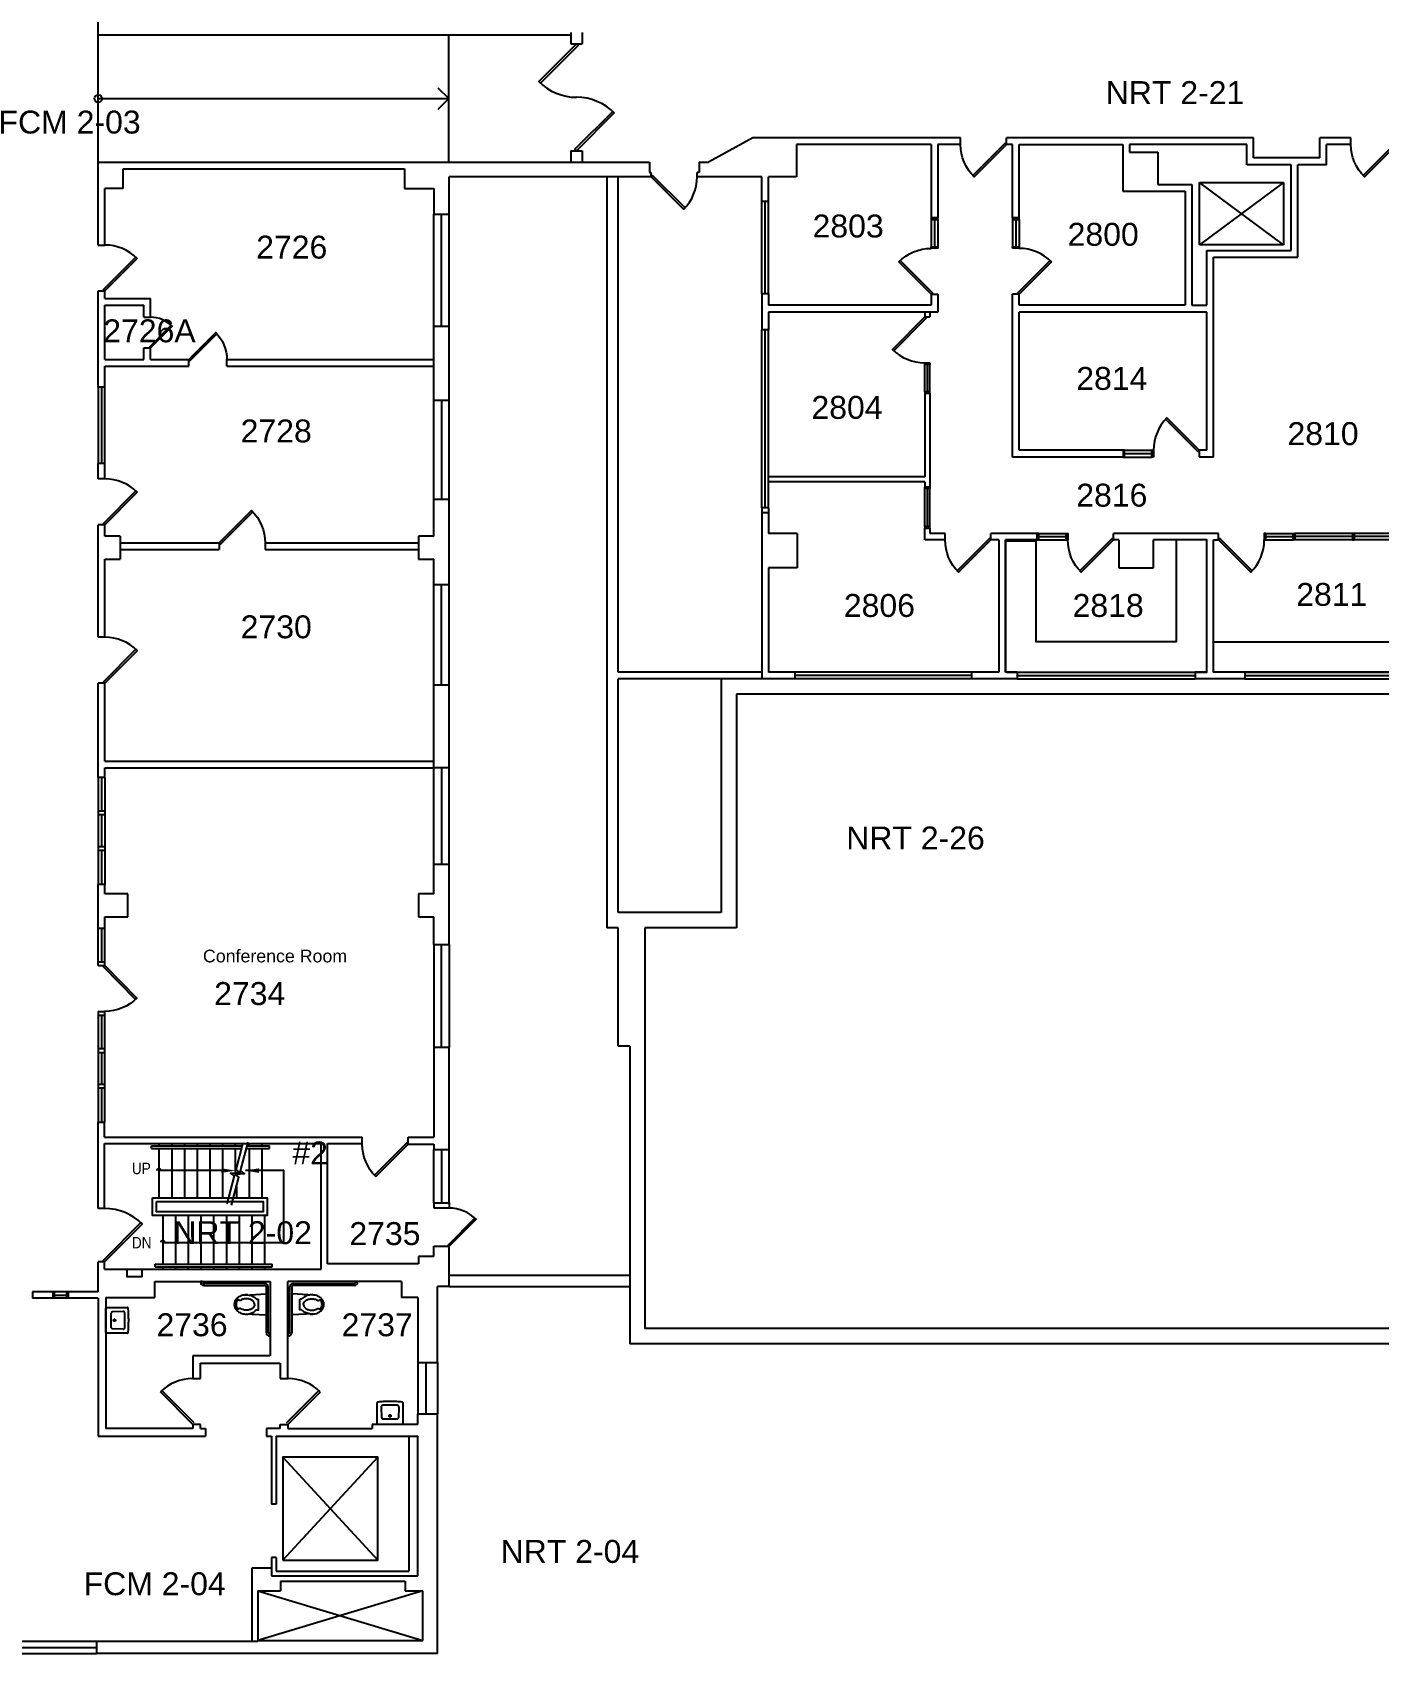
# Model space of a CAD drawing. Extents: x 1010 to 4741, y 167 to 3211.
# Drawn here: x 2011 to 3070, y 858 to 2133 of the extents above; entities that cross this region are included whole.
import ezdxf
from ezdxf.enums import TextEntityAlignment as Align

# ---------------------------------------------------------------- set-up
doc = ezdxf.new("R2010")
doc.units = 0
doc.header["$LTSCALE"] = 96
doc.header["$MEASUREMENT"] = 0
doc.linetypes.add('DASHED4', pattern=[0.1875, 0.125, -0.0625])
doc.layers.get('0').update_dxf_attribs({"linetype": 'CONTINUOUS'})
for name, color, linetype in [('A-ANNO-RNUM', 4, 'CONTINUOUS'), ('A-ANNO-TEXT', 4, 'CONTINUOUS'), ('A-ANNO-TEXT-CTC', 181, 'CONTINUOUS'), ('A-DOOR', 2, 'CONTINUOUS'), ('A-FLOR-CASE', 3, 'CONTINUOUS'), ('A-FLOR-SHFT', 1, 'CONTINUOUS'), ('A-FLOR-STRS', 2, 'CONTINUOUS'), ('A-GLAZ', 2, 'CONTINUOUS'), ('A-ROOF-EXST', 8, 'CONTINUOUS'), ('A-VERT-STRS-EXST', 34, 'CONTINUOUS'), ('A-WALL-FULL', 6, 'CONTINUOUS'), ('A-WALL-SILL', 1, 'CONTINUOUS'), ('P-FIXT', 2, 'CONTINUOUS')]:
    doc.layers.add(name, color=color, linetype=linetype)
doc.styles.add('ARIAL', font='arial.ttf')
doc.styles.get("Standard").update_dxf_attribs({"font": 'arial.ttf'})

# ---------------------------------------------------------------- blocks, each defined once
blk = doc.blocks.new('DOOR-E')
blk.add_lwpolyline([(-0.737, 0.678), (-0.029, -0.029), (0, 0), (-0.707, 0.707)], close=True)
blk.add_arc((0, 0), 1, 135, 180)

msp = doc.modelspace()

# ---------------------------------------------------------------- linework, layer by layer
at = {"layer": 'A-ANNO-TEXT'}
msp.add_line((2160.8, 1238.2), (2110.8, 1238.2), dxfattribs=at)
at = {"layer": 'A-ANNO-TEXT', "const_width": 1.66}
for points in [[(2112.2, 1238.2, 1), (2109.3, 1238.2, 1)], [(2115.2, 1181.7, 1), (2112.3, 1181.7, 1)]]:
    msp.add_lwpolyline(points, format="xyb", dxfattribs=at)
at = {"layer": 'A-ANNO-TEXT'}
msp.add_lwpolyline([(2113.8, 1181.7), (2209.1, 1181.7), (2209.1, 1238.2), (2178.8, 1238.2)], dxfattribs=at)
for points in [[(2159.9, 1236.4), (2160, 1240), (2170.8, 1238.2)], [(2189.6, 1240), (2189.5, 1236.4), (2178.8, 1238.2)]]:
    msp.add_solid(points, dxfattribs=at)
at = {"layer": 'A-DOOR'}
for p, q in [((2137.4, 1038.7), (2112, 1064.2)), ((2138.5, 1039.8), (2113, 1065.2)), ((2211.2, 1039.8), (2236.6, 1065.2)), ((2212.2, 1038.7), (2237.7, 1064.2))]:
    msp.add_line(p, q, dxfattribs=at)
for centre, start, end in [((2137.4, 1038.7), 90, 135), ((2212.2, 1038.7), 45, 90)]:
    msp.add_arc(centre, 36, start, end, dxfattribs=at)
at = {"layer": 'A-FLOR-CASE'}
msp.add_lwpolyline([(2777.6, 1630), (2934.8, 1630), (2934.8, 1734), (2910.8, 1734), (2910.8, 1654), (2800.6, 1654), (2800.6, 1733), (2776.6, 1733), (2776.6, 1630)], dxfattribs=at)
msp.add_lwpolyline([(3124.3, 1710.7), (3124.3, 1630), (2940.1, 1630), (2940.1, 1654), (3100.3, 1654), (3100.3, 1710.7)], close=True, dxfattribs=at)
at = {"layer": 'A-FLOR-SHFT'}
for p, q in [((2929.1, 2015), (2995.3, 2015)), ((2929.1, 1966), (2929.1, 2015)), ((2995.3, 2015), (2929.1, 1966)), ((2995.3, 1966), (2929.1, 2015)), ((2995.3, 2015), (2995.3, 1966)), ((2995.3, 1966), (2929.1, 1966)), ((2208.2, 1013), (2282.9, 932)), ((2208.2, 932), (2282.9, 1013))]:
    msp.add_line(p, q, dxfattribs=at)
msp.add_lwpolyline([(2208.2, 932), (2282.9, 932), (2282.9, 1013), (2208.2, 1013)], close=True, dxfattribs=at)
for points in [[(2188.6, 907.7), (2318.4, 868.9)], [(2318.4, 907.7), (2188.6, 868.9)]]:
    msp.add_lwpolyline(points, dxfattribs=at)
at = {"layer": 'A-FLOR-STRS'}
for p, q in [((2063, 2031), (2063, 2131)), ((2338.7, 2031), (2338.7, 2131)), ((2063, 2081), (2338.7, 2081)), ((2104.8, 1257.6), (2176.4, 1257.6)), ((2104.8, 1255.6), (2104.8, 1257.6)), ((2104.8, 1255.6), (2175.9, 1255.6)), ((2110.8, 1259.6), (2110.8, 1257.6)), ((2110.8, 1255.6), (2110.8, 1216.9)), ((2120.8, 1259.6), (2120.8, 1257.6)), ((2120.8, 1255.6), (2120.8, 1216.9)), ((2130.8, 1259.6), (2130.8, 1257.6)), ((2130.8, 1255.6), (2130.8, 1216.9)), ((2140.8, 1259.6), (2140.8, 1257.6)), ((2140.8, 1255.6), (2140.8, 1216.9)), ((2150.8, 1259.6), (2150.8, 1257.6)), ((2150.8, 1255.6), (2150.8, 1216.9)), ((2160.8, 1259.6), (2160.8, 1257.6)), ((2160.8, 1255.6), (2160.8, 1216.9)), ((2170.8, 1259.6), (2170.8, 1257.6)), ((2170.8, 1255.6), (2170.8, 1236.4)), ((2179.6, 1255.6), (2197.8, 1255.6)), ((2180.1, 1257.6), (2197.8, 1257.6)), ((2181.8, 1259.6), (2181.8, 1257.6)), ((2181.8, 1255.6), (2181.8, 1216.9)), ((2191.8, 1259.6), (2191.8, 1257.6)), ((2191.8, 1255.6), (2191.8, 1216.9)), ((2197.8, 1255.6), (2197.8, 1257.6)), ((2171.8, 1225.8), (2171.8, 1216.9)), ((2113.8, 1202.9), (2113.8, 1164.6)), ((2123.8, 1202.9), (2123.8, 1164.6)), ((2133.8, 1202.9), (2133.8, 1164.6)), ((2143.8, 1202.9), (2143.8, 1164.6)), ((2153.8, 1202.9), (2153.8, 1164.6)), ((2163.8, 1202.9), (2163.8, 1164.6)), ((2173.8, 1202.9), (2173.8, 1164.6)), ((2183.8, 1202.9), (2183.8, 1164.6)), ((2193.8, 1202.9), (2193.8, 1164.6)), ((2107.8, 1164.6), (2199.8, 1164.6)), ((2107.8, 1162.6), (2107.8, 1164.6)), ((2107.8, 1162.6), (2199.8, 1162.6)), ((2113.8, 1162.6), (2113.8, 1160.6)), ((2123.8, 1162.6), (2123.8, 1160.6)), ((2133.8, 1162.6), (2133.8, 1160.6)), ((2143.8, 1162.6), (2143.8, 1160.6)), ((2153.8, 1162.6), (2153.8, 1160.6)), ((2163.8, 1162.6), (2163.8, 1160.6)), ((2173.8, 1162.6), (2173.8, 1160.6)), ((2183.8, 1162.6), (2183.8, 1160.6)), ((2193.8, 1162.6), (2193.8, 1160.6)), ((2199.8, 1162.6), (2199.8, 1164.6))]:
    msp.add_line(p, q, dxfattribs=at)
for points in [[(2330.2, 2089.5), (2338.7, 2081), (2330.2, 2072.5)], [(2164.4, 1212), (2170.2, 1234), (2167.1, 1236.1), (2174.6, 1236.8), (2171.5, 1238.9), (2177.1, 1260.2)], [(2167.9, 1211.1), (2173.7, 1233.1), (2170.6, 1235.3), (2178, 1235.9), (2175, 1238.1), (2180.9, 1260.5)]]:
    msp.add_lwpolyline(points, dxfattribs=at)
for points in [[(2105.8, 1216.9), (2195.8, 1216.9), (2195.8, 1202.9), (2105.8, 1202.9)], [(2108.8, 1213.9), (2192.8, 1213.9), (2192.8, 1205.9), (2108.8, 1205.9)]]:
    msp.add_lwpolyline(points, close=True, dxfattribs=at)
at = {"layer": 'A-GLAZ'}
for p, q in [((2333, 1902), (2333, 1990)), ((2587.5, 1927.5), (2587.5, 2000)), ((2720.7, 1986), (2720.7, 1964.5)), ((2784.7, 1986), (2784.7, 1964.5)), ((2587.5, 1759.2), (2587.5, 1899.3)), ((2715.1, 1850.5), (2715.1, 1872)), ((2065.6, 1854), (2065.6, 1794)), ((2333, 1844), (2333, 1766)), ((2870.2, 1801.9), (2891.7, 1801.9)), ((2715.1, 1744.5), (2715.1, 1774.5)), ((2802.8, 1736.6), (2824.3, 1736.6)), ((2981.3, 1736.6), (3002.8, 1736.6)), ((3049.6, 1736.6), (3004.1, 1736.6)), ((3096.3, 1736.6), (3050.8, 1736.6)), ((2333, 1620.2), (2333, 1699)), ((2749.8, 1627.4), (2610.8, 1627.4)), ((2785.7, 1627.4), (2925.7, 1627.4)), ((2964.7, 1627.4), (3104.7, 1627.4)), ((2333, 1555), (2333, 1479)), ((2065.6, 1547.2), (2065.6, 1520.8)), ((2065.6, 1517.8), (2065.6, 1492.8)), ((2065.6, 1489.8), (2065.6, 1463.2)), ((2065.6, 1428.9), (2065.6, 1402.4)), ((2333, 1335.2), (2333, 1416)), ((2065.5, 1360.4), (2065.5, 1333.9)), ((2065.5, 1330.9), (2065.5, 1305.9)), ((2065.5, 1302.9), (2065.5, 1276.4)), ((2333, 1254.7), (2333, 1212.8)), ((2028.6, 1140.4), (2038.1, 1140.4)), ((2320.8, 1087.4), (2320.8, 1046.9)), ((1966, 863.4), (2061.6, 863.4))]:
    msp.add_line(p, q, dxfattribs=at)
for points in [[(2718.1, 1987.3), (2718.1, 1986), (2723.3, 1986), (2723.3, 1987.3)], [(2782.1, 1987.3), (2782.1, 1986), (2787.3, 1986), (2787.3, 1987.3)], [(2718.1, 1963.3), (2718.1, 1964.5), (2723.3, 1964.5), (2723.3, 1963.3)], [(2782.1, 1963.3), (2782.1, 1964.5), (2787.3, 1964.5), (2787.3, 1963.3)], [(2717.1, 1873.3), (2717.1, 1872), (2713.1, 1872), (2713.1, 1873.3)], [(2717.1, 1849.3), (2717.1, 1850.5), (2713.1, 1850.5), (2713.1, 1849.3)], [(2869, 1799.2), (2870.2, 1799.2), (2870.2, 1804.5), (2869, 1804.5)], [(2893, 1799.2), (2891.7, 1799.2), (2891.7, 1804.5), (2893, 1804.5)], [(2717.1, 1775.7), (2717.1, 1774.5), (2713.1, 1774.5), (2713.1, 1775.7)], [(2717.1, 1743.2), (2717.1, 1744.5), (2713.1, 1744.5), (2713.1, 1743.2)], [(2801.6, 1734), (2802.8, 1734), (2802.8, 1739.2), (2801.6, 1739.2)], [(2825.6, 1734), (2824.3, 1734), (2824.3, 1739.2), (2825.6, 1739.2)], [(2980.1, 1734), (2981.3, 1734), (2981.3, 1739.2), (2980.1, 1739.2)]]:
    msp.add_lwpolyline(points, close=True, dxfattribs=at)
for points in [[(3004.1, 1739.2), (3004.1, 1734), (3002.8, 1734)], [(3002.8, 1734), (3002.8, 1739.2), (3004.1, 1739.2)]]:
    msp.add_lwpolyline(points, dxfattribs=at)
at = {"layer": 'A-GLAZ', "linetype": 'DASHED4'}
for points in [[(3050.8, 1739.2), (3049.6, 1739.2), (3049.6, 1734), (3050.8, 1734)], [(3050.8, 1739.2), (3050.8, 1734)]]:
    msp.add_lwpolyline(points, dxfattribs=at)
at = {"layer": 'A-ROOF-EXST'}
for p, q in [((2463, 2019.5), (2463, 1429)), ((2472, 1630), (2472, 2019.5)), ((2584.8, 1630), (2472, 1630)), ((2472, 1441), (2472, 1624.7)), ((2584.8, 1624.7), (2472, 1624.7)), ((2553, 1624.7), (2553, 1441)), ((2565, 1612.8), (2565, 1429)), ((3148.3, 1612.8), (2565, 1612.8)), ((2553, 1441), (2472, 1441)), ((2472, 1429), (2463, 1429)), ((2472, 1336), (2472, 1429)), ((2565, 1429), (2493, 1429)), ((2493, 1429), (2493, 1114)), ((2481, 1336), (2472, 1336)), ((2481, 1336), (2481, 1102)), ((2339, 1156), (2481, 1156)), ((2339, 1147), (2481, 1147)), ((3124.3, 1114), (2493, 1114)), ((3124.3, 1102), (2481, 1102))]:
    msp.add_line(p, q, dxfattribs=at)
at = {"layer": 'A-VERT-STRS-EXST'}
msp.add_circle((2063, 2081), 3, dxfattribs=at)
at = {"layer": 'A-WALL-FULL'}
for p, q in [((2063, 2131), (2063, 2186.9)), ((2063, 2131), (2434.7, 2131)), ((2434.7, 2133), (2434.7, 2124)), ((2443.7, 2133), (2443.7, 2124)), ((2434.7, 2124), (2443.7, 2124)), ((2434.7, 2040), (2434.7, 2031)), ((2434.7, 2040), (2443.7, 2040)), ((2443.7, 2040), (2443.7, 2031)), ((2577.8, 2050), (2542.9, 2031)), ((2741.3, 2050), (2577.8, 2050)), ((2612.3, 2044.8), (2612.3, 2019.5)), ((2718.1, 2044.8), (2612.3, 2044.8)), ((2718.1, 2044.8), (2718.1, 1987.3)), ((2741.3, 2044.8), (2723.3, 2044.8)), ((2723.3, 2044.8), (2723.3, 1987.3)), ((2741.3, 2044.8), (2741.3, 2050)), ((2971.6, 2050), (2777.3, 2050)), ((2777.3, 2044.8), (2777.3, 2050)), ((2782.1, 2044.8), (2777.3, 2044.8)), ((2782.1, 1987.3), (2782.1, 2044.8)), ((2787.3, 2044.8), (2868.8, 2044.8)), ((2787.3, 1987.3), (2787.3, 2044.8)), ((2868.8, 2044.8), (2868.8, 2008.3)), ((2966.3, 2044.8), (2874.1, 2044.8)), ((2874.1, 2044.8), (2874.1, 2038.8)), ((2966.3, 2029), (2966.3, 2044.8)), ((2971.6, 2034.3), (2971.6, 2050)), ((3023.8, 2034.3), (3023.8, 2050)), ((3048.3, 2050), (3023.8, 2050)), ((3029.1, 2029), (3029.1, 2044.8)), ((3048.3, 2044.8), (3029.1, 2044.8)), ((3048.3, 2044.8), (3048.3, 2050)), ((2063, 2031), (2496.7, 2031)), ((2063, 1965.8), (2063, 2031)), ((2496.7, 2031), (2496.7, 2023)), ((2535.7, 2031), (2542.9, 2031)), ((2535.7, 2031), (2535.7, 2023)), ((2874.1, 2038.8), (2896.3, 2038.8)), ((2896.3, 2038.8), (2896.3, 2013.5)), ((3001.3, 2029), (2966.3, 2029)), ((3023.8, 2034.3), (2971.6, 2034.3)), ((3001.3, 1961.5), (3001.3, 2029)), ((3006.6, 1956.3), (3006.6, 2029)), ((3029.1, 2029), (3006.6, 2029)), ((2082.5, 2010.2), (2082.5, 2025.8)), ((2082.5, 2025.8), (2304, 2025.8)), ((2304, 2025.8), (2304, 2010.2)), ((2339, 1990), (2339, 2019.5)), ((2498, 2019.5), (2339, 2019.5)), ((2496.7, 2023), (2498, 2023)), ((2498, 2019.5), (2498, 2023)), ((2534, 2019.5), (2534, 2023)), ((2535.7, 2023), (2534, 2023)), ((2584.8, 2019.5), (2534, 2019.5)), ((2584.8, 2000), (2584.8, 2019.5)), ((2612.3, 2019.5), (2590.1, 2019.5)), ((2590.1, 2000), (2590.1, 2019.5)), ((2082.5, 2010.2), (2068.2, 2010.2)), ((2068.2, 1965.8), (2068.2, 2010.2)), ((2304, 2010.2), (2327, 2010.2)), ((2327, 2010.2), (2327, 1990)), ((2868.8, 2008.3), (2917.8, 2008.3)), ((2896.3, 2013.5), (2923.1, 2013.5)), ((2917.8, 2008.3), (2917.8, 1918.5)), ((2923.1, 2013.5), (2923.1, 1918.5)), ((2327, 1990), (2339, 1990)), ((2590.1, 2000), (2584.8, 2000)), ((2718.1, 1987.3), (2723.3, 1987.3)), ((2787.3, 1987.3), (2782.1, 1987.3)), ((2063, 1965.8), (2068.2, 1965.8)), ((2934.8, 1961.5), (3001.3, 1961.5)), ((2934.8, 1918.5), (2934.8, 1961.5)), ((2940.1, 1956.3), (3006.6, 1956.3)), ((2940.1, 1799.2), (2940.1, 1956.3)), ((2063, 1929.8), (2068.2, 1929.8)), ((2063, 1854), (2063, 1929.8)), ((2068.2, 1923.8), (2068.2, 1929.8)), ((2590.1, 1927.5), (2584.8, 1927.5)), ((2584.8, 1927.5), (2584.8, 1899.3)), ((2590.1, 1927.5), (2590.1, 1918.5)), ((2718.1, 1927.2), (2723.3, 1927.2)), ((2718.1, 1927.2), (2718.1, 1918.5)), ((2723.3, 1927.2), (2723.3, 1913.2)), ((2782.1, 1799.2), (2782.1, 1927.2)), ((2787.3, 1927.2), (2782.1, 1927.2)), ((2787.3, 1918.5), (2787.3, 1927.2)), ((2068.2, 1923.8), (2104.2, 1923.8)), ((2068.2, 1875.8), (2068.2, 1918.5)), ((2068.2, 1918.5), (2099, 1918.5)), ((2099, 1909.1), (2099, 1918.5)), ((2104.2, 1909.1), (2104.2, 1923.8)), ((2718.1, 1918.5), (2590.1, 1918.5)), ((2590.1, 1913.2), (2590.1, 1899.3)), ((2723.3, 1913.2), (2590.1, 1913.2)), ((2713.1, 1913.2), (2713.1, 1909.3)), ((2717.1, 1913.2), (2717.1, 1909.3)), ((2917.8, 1918.5), (2787.3, 1918.5)), ((2787.3, 1804.5), (2787.3, 1913.2)), ((2934.8, 1913.2), (2787.3, 1913.2)), ((2923.1, 1918.5), (2934.8, 1918.5)), ((2934.8, 1804.5), (2934.8, 1913.2)), ((2099, 1909.1), (2104.2, 1909.1)), ((2327, 1902), (2339, 1902)), ((2327, 1737), (2327, 1902)), ((2339, 1844), (2339, 1902)), ((2590.1, 1899.3), (2584.8, 1899.3)), ((2713.1, 1909.3), (2717.1, 1909.3)), ((2068.2, 1875.8), (2099, 1875.8)), ((2099, 1875.8), (2099, 1885.1)), ((2099, 1885.1), (2104.2, 1885.1)), ((2104.2, 1875.8), (2104.2, 1885.1)), ((2104.2, 1875.8), (2134.2, 1875.8)), ((2134.2, 1870.5), (2134.2, 1875.8)), ((2164.2, 1870.5), (2164.2, 1875.8)), ((2164.2, 1875.8), (2327, 1875.8)), ((2068.2, 1870.5), (2134.2, 1870.5)), ((2068.2, 1854), (2068.2, 1870.5)), ((2164.2, 1870.5), (2327, 1870.5)), ((2068.2, 1854), (2063, 1854)), ((2713.1, 1849.3), (2713.1, 1783.7)), ((2713.1, 1849.3), (2717.1, 1849.3)), ((2717.1, 1849.3), (2717.1, 1775.7)), ((2327, 1844), (2339, 1844)), ((2869, 1799.2), (2782.1, 1799.2)), ((2869, 1804.5), (2787.3, 1804.5)), ((2869, 1804.5), (2869, 1799.2)), ((2934.8, 1804.5), (2929, 1804.5)), ((2929, 1804.5), (2929, 1799.2)), ((2940.1, 1799.2), (2929, 1799.2)), ((2063, 1782), (2063, 1794)), ((2068.2, 1794), (2063, 1794)), ((2068.2, 1782), (2068.2, 1794)), ((2068.2, 1782), (2063, 1782)), ((2713.1, 1783.7), (2590.1, 1783.7)), ((2713.1, 1779.7), (2590.1, 1779.7)), ((2713.1, 1779.7), (2713.1, 1775.7)), ((2713.1, 1775.7), (2717.1, 1775.7)), ((2327, 1766), (2339, 1766)), ((2339, 1699), (2339, 1766)), ((2584.8, 1759.2), (2584.8, 1624.7)), ((2590.1, 1759.2), (2584.8, 1759.2)), ((2590.1, 1759.2), (2590.1, 1739.2)), ((2590.1, 1755.2), (2584.8, 1755.2)), ((2068.2, 1746), (2063, 1746)), ((2063, 1657.5), (2063, 1746)), ((2068.2, 1737), (2068.2, 1746)), ((2080.2, 1737), (2068.2, 1737)), ((2080.2, 1737), (2080.2, 1719)), ((2327, 1737), (2315, 1737)), ((2315, 1737), (2315, 1719)), ((2612.6, 1739.2), (2590.1, 1739.2)), ((2612.6, 1739.2), (2612.6, 1712)), ((2713.1, 1734), (2713.1, 1743.2)), ((2713.1, 1743.2), (2717.1, 1743.2)), ((2729.1, 1734), (2713.1, 1734)), ((2717.1, 1743.2), (2717.1, 1739.2)), ((2729.1, 1739.2), (2717.1, 1739.2)), ((2729.1, 1734), (2729.1, 1739.2)), ((2801.6, 1739.2), (2765.1, 1739.2)), ((2765.1, 1734), (2765.1, 1739.2)), ((2771.3, 1734), (2765.1, 1734)), ((2771.3, 1734), (2771.3, 1630)), ((2776.6, 1630), (2776.6, 1734)), ((2801.6, 1734), (2776.6, 1734)), ((2801.6, 1734), (2801.6, 1739.2)), ((2944.1, 1739.2), (2861.6, 1739.2)), ((2861.6, 1734), (2861.6, 1739.2)), ((2865.6, 1734), (2861.6, 1734)), ((2865.6, 1734), (2865.6, 1712)), ((2934.8, 1734), (2893.1, 1734)), ((2893.1, 1712), (2893.1, 1734)), ((2934.8, 1630), (2934.8, 1734)), ((2940.1, 1630), (2940.1, 1734)), ((2940.1, 1734), (2944.1, 1734)), ((2944.1, 1734), (2944.1, 1739.2)), ((2080.2, 1731.7), (2158.2, 1731.7)), ((2080.2, 1726.5), (2158.2, 1726.5)), ((2158.2, 1731.7), (2158.2, 1726.5)), ((2194.2, 1731.7), (2194.2, 1726.5)), ((2194.2, 1731.7), (2315, 1731.7)), ((2194.2, 1726.5), (2315, 1726.5)), ((2068.2, 1719), (2080.2, 1719)), ((2068.2, 1657.5), (2068.2, 1719)), ((2315, 1719), (2327, 1719)), ((2327, 1699), (2327, 1719)), ((2590.1, 1712), (2590.1, 1630)), ((2612.6, 1712), (2590.1, 1712)), ((2865.6, 1712), (2893.1, 1712)), ((2327, 1699), (2339, 1699)), ((2068.2, 1657.5), (2063, 1657.5)), ((2068.2, 1621.5), (2063, 1621.5)), ((2063, 1547.2), (2063, 1621.5)), ((2068.2, 1560), (2068.2, 1621.5)), ((2327, 1555), (2327, 1620.2)), ((2327, 1620.2), (2339, 1620.2)), ((2339, 1555), (2339, 1620.2)), ((2610.8, 1624.7), (2584.8, 1624.7)), ((2610.8, 1630), (2590.1, 1630)), ((2610.8, 1630), (2610.8, 1624.7)), ((2749.8, 1630), (2749.8, 1624.7)), ((2771.3, 1630), (2749.8, 1630)), ((2785.7, 1624.7), (2749.8, 1624.7)), ((2785.7, 1630), (2776.6, 1630)), ((2785.7, 1630), (2785.7, 1624.7)), ((2934.8, 1630), (2925.7, 1630)), ((2925.7, 1630), (2925.7, 1624.7)), ((2964.7, 1624.7), (2925.7, 1624.7)), ((2964.7, 1630), (2940.1, 1630)), ((2964.7, 1630), (2964.7, 1624.7)), ((2068.2, 1560), (2327, 1560)), ((2327, 1555), (2339, 1555)), ((2068.2, 1547.2), (2063, 1547.2)), ((2068.2, 1554.8), (2327, 1554.8)), ((2068.2, 1547.2), (2068.2, 1554.8)), ((2327, 1479), (2339, 1479)), ((2327, 1455.8), (2327, 1479)), ((2339, 1416), (2339, 1479)), ((2068.2, 1463.2), (2063, 1463.2)), ((2063, 1428.9), (2063, 1463.2)), ((2068.2, 1455.8), (2068.2, 1463.2)), ((2086.2, 1455.8), (2068.2, 1455.8)), ((2086.2, 1437.8), (2086.2, 1455.8)), ((2315, 1455.8), (2315, 1437.8)), ((2327, 1455.8), (2315, 1455.8)), ((2063, 1428.9), (2068.2, 1428.9)), ((2068.2, 1437.8), (2086.2, 1437.8)), ((2068.2, 1428.9), (2068.2, 1437.8)), ((2315, 1437.8), (2327, 1437.8)), ((2327, 1416), (2327, 1437.8)), ((2327, 1416), (2339, 1416)), ((2327, 1335.2), (2339, 1335.2)), ((2327, 1335.2), (2327, 1264.4)), ((2339, 1254.7), (2339, 1335.2)), ((2063, 1276.4), (2068, 1276.4)), ((2063, 1208.4), (2063, 1276.4)), ((2068, 1264.4), (2068, 1276.4)), ((2068, 1264.4), (2270.7, 1264.4)), ((2270.7, 1259.1), (2270.7, 1264.4)), ((2306.7, 1259.1), (2306.7, 1264.4)), ((2306.7, 1264.4), (2327, 1264.4)), ((2068, 1259.6), (2238.3, 1259.6)), ((2068, 1208.4), (2068, 1259.6)), ((2238.3, 1160.6), (2238.3, 1259.6)), ((2243.3, 1164.8), (2243.3, 1259.6)), ((2243.3, 1259.6), (2270.7, 1259.6)), ((2306.7, 1259.1), (2327, 1259.1)), ((2327, 1259.1), (2327, 1254.7)), ((2327, 1254.7), (2339, 1254.7)), ((2327, 1212.8), (2339, 1212.8)), ((2327, 1212.8), (2327, 1208.8)), ((2339, 1212.8), (2339, 1208.8)), ((2068, 1208.4), (2063, 1208.4)), ((2327, 1208.8), (2339, 1208.8)), ((2327, 1170.8), (2327, 1178.7)), ((2327, 1178.7), (2339, 1178.7)), ((2339, 1147), (2339, 1178.7)), ((2063, 1142.9), (2063, 1166.4)), ((2068, 1166.4), (2063, 1166.4)), ((2068, 1160.6), (2068, 1166.4)), ((2068, 1160.6), (2238.3, 1160.6)), ((2315, 1164.8), (2243.3, 1164.8)), ((2327, 1170.8), (2315, 1170.8)), ((2315, 1170.8), (2315, 1164.8)), ((2107.5, 1150.9), (2198.2, 1150.9)), ((2107.5, 1138.5), (2107.5, 1150.9)), ((2198.2, 1150.9), (2198.2, 1092.7)), ((2301.5, 1150.9), (2212.2, 1150.9)), ((2212.2, 1074.7), (2212.2, 1150.9)), ((2301.5, 1150.9), (2301.5, 1138.4)), ((2011.3, 1142.9), (2011.3, 1137.9)), ((2027.4, 1142.9), (2011.3, 1142.9)), ((2027.4, 1137.9), (2011.3, 1137.9)), ((2027.4, 1142.9), (2027.4, 1137.9)), ((2039.4, 1142.9), (2039.4, 1137.9)), ((2063, 1142.9), (2039.4, 1142.9)), ((2063, 1137.9), (2039.4, 1137.9)), ((2063, 1137.9), (2063, 1029.5)), ((2069, 1138.5), (2069, 1035.5)), ((2069, 1138.5), (2107.5, 1138.5)), ((2314.5, 1138.4), (2301.5, 1138.4)), ((2314.5, 1138.4), (2314.5, 1087.4)), ((2198.2, 1092.7), (2137.4, 1092.7)), ((2137.4, 1092.7), (2137.4, 1074.7)), ((2143.4, 1074.7), (2143.4, 1086.7)), ((2143.4, 1086.7), (2206.2, 1086.7)), ((2206.2, 1086.7), (2206.2, 1074.7)), ((2314.5, 1087.4), (2329.8, 1087.4)), ((2137.4, 1074.7), (2143.4, 1074.7)), ((2206.2, 1074.7), (2212.2, 1074.7)), ((2314.5, 1046.9), (2329.8, 1046.9)), ((2314.5, 1038.7), (2314.5, 1046.9)), ((2137.4, 1035.5), (2069, 1035.5)), ((2143.4, 1038.7), (2137.4, 1038.7)), ((2137.4, 1038.7), (2137.4, 1035.5)), ((2143.4, 1035.5), (2143.4, 1038.7)), ((2143.4, 1035.5), (2147.4, 1035.5)), ((2147.4, 1035.5), (2147.4, 1029.5)), ((2206.2, 1035.5), (2195.4, 1035.5)), ((2195.4, 1035.5), (2195.4, 1029.5)), ((2206.2, 1035.5), (2206.2, 1038.7)), ((2206.2, 1038.7), (2212.2, 1038.7)), ((2212.2, 1038.7), (2212.2, 1035.5)), ((2212.2, 1035.5), (2278.5, 1035.5)), ((2278.5, 1038.7), (2278.5, 1035.5)), ((2314.5, 1038.7), (2278.5, 1038.7)), ((2063, 1029.5), (2147.4, 1029.5)), ((2195.4, 1029.5), (2199.2, 1029.5)), ((2199.2, 1029.5), (2199.2, 976)), ((2203, 1029.4), (2314.5, 1029.4)), ((2203, 1029.4), (2203, 976)), ((2307.2, 1029.4), (2307.2, 923.4)), ((2314.5, 919.5), (2314.5, 1029.4)), ((2203, 976), (2199.2, 976)), ((2199.2, 934), (2199.2, 919.5)), ((2203, 934), (2199.2, 934)), ((2203, 934), (2203, 923.4)), ((2199.2, 925.7), (2183.8, 925.7)), ((2183.8, 925.7), (2183.8, 868.2)), ((2199.2, 919.5), (2314.5, 919.5)), ((2203, 923.4), (2307.2, 923.4)), ((2188.6, 907.7), (2206.4, 907.7)), ((2188.6, 907.7), (2188.6, 868.2)), ((2206.4, 915.4), (2206.4, 907.7)), ((2206.4, 915.4), (2304.4, 915.4)), ((2304.4, 915.4), (2304.4, 907.7)), ((2304.4, 907.7), (2318.4, 907.7)), ((2318.4, 868.9), (2318.4, 907.7)), ((2061.6, 868.2), (2061.6, 858.5)), ((2061.6, 868.2), (2188.6, 868.2)), ((2188.6, 868.9), (2318.4, 868.9))]:
    msp.add_line(p, q, dxfattribs=at)
for points in [[(2085.4, 1160.6), (2085.4, 1154.9), (2097.6, 1154.9), (2097.6, 1160.6)], [(2329.8, 1087.4), (2329.8, 1147)], [(2339, 1147), (2329.8, 1147)], [(2329.8, 858.5), (2329.8, 1046.9)], [(2329.8, 858.5), (2061.6, 858.5)]]:
    msp.add_lwpolyline(points, dxfattribs=at)
at = {"layer": 'A-WALL-SILL'}
for p, q in [((2327, 1902), (2327, 1990)), ((2339, 1902), (2339, 1990)), ((2584.8, 1927.5), (2584.8, 2000)), ((2590.1, 1927.5), (2590.1, 2000)), ((2718.1, 1986), (2718.1, 1964.5)), ((2723.3, 1986), (2723.3, 1964.5)), ((2782.1, 1986), (2782.1, 1964.5)), ((2787.3, 1986), (2787.3, 1964.5)), ((2584.8, 1759.2), (2584.8, 1899.3)), ((2590.1, 1759.2), (2590.1, 1899.3)), ((2713.1, 1850.5), (2713.1, 1872)), ((2717.1, 1850.5), (2717.1, 1872)), ((2063, 1854), (2063, 1794)), ((2068.2, 1794), (2068.2, 1854)), ((2327, 1766), (2327, 1844)), ((2339, 1766), (2339, 1844)), ((2870.2, 1804.5), (2891.7, 1804.5)), ((2870.2, 1799.2), (2891.7, 1799.2)), ((2713.1, 1744.5), (2713.1, 1774.5)), ((2717.1, 1744.5), (2717.1, 1774.5)), ((2802.8, 1739.2), (2824.3, 1739.2)), ((2802.8, 1734), (2824.3, 1734)), ((2981.3, 1739.2), (3002.8, 1739.2)), ((2981.3, 1734), (3002.8, 1734)), ((3049.6, 1739.2), (3004.1, 1739.2)), ((3049.6, 1734), (3004.1, 1734)), ((3096.3, 1739.2), (3050.8, 1739.2)), ((3096.3, 1734), (3050.8, 1734)), ((2327, 1620.2), (2327, 1699)), ((2339, 1620.2), (2339, 1699)), ((2749.8, 1630), (2610.8, 1630)), ((2749.8, 1624.7), (2610.8, 1624.7)), ((2785.7, 1630), (2925.7, 1630)), ((2785.7, 1624.7), (2925.7, 1624.7)), ((2964.7, 1630), (3104.7, 1630)), ((2964.7, 1624.7), (3104.7, 1624.7)), ((2327, 1479), (2327, 1555)), ((2339, 1479), (2339, 1555)), ((2063, 1547.2), (2063, 1463.2)), ((2068.2, 1547.2), (2068.2, 1463.2)), ((2068.2, 1520.8), (2063, 1520.8)), ((2068.2, 1517.8), (2063, 1517.8)), ((2068.2, 1492.8), (2063, 1492.8)), ((2068.2, 1489.8), (2063, 1489.8)), ((2063, 1399.4), (2063, 1428.9)), ((2068.2, 1399.4), (2068.2, 1428.9)), ((2327, 1416), (2327, 1335.2)), ((2339, 1416), (2339, 1335.2)), ((2063, 1402.4), (2068.2, 1402.4)), ((2063, 1399.4), (2068.2, 1399.4)), ((2063, 1363.4), (2063, 1276.4)), ((2063, 1363.4), (2068, 1363.4)), ((2063, 1360.4), (2068, 1360.4)), ((2068, 1363.4), (2068, 1276.4)), ((2068, 1333.9), (2063, 1333.9)), ((2068, 1330.9), (2063, 1330.9)), ((2068, 1305.9), (2063, 1305.9)), ((2068, 1302.9), (2063, 1302.9)), ((2327, 1212.8), (2327, 1254.7)), ((2339, 1212.8), (2339, 1254.7)), ((2039.4, 1142.9), (2027.4, 1142.9)), ((2039.4, 1137.9), (2027.4, 1137.9)), ((2028.6, 1137.9), (2028.6, 1142.9)), ((2038.1, 1142.9), (2038.1, 1137.9)), ((2314.5, 1087.4), (2314.5, 1046.9)), ((2329.8, 1087.4), (2329.8, 1046.9)), ((1966, 868.2), (2061.6, 868.2)), ((1966, 858.5), (2061.6, 858.5))]:
    msp.add_line(p, q, dxfattribs=at)
at = {"layer": 'P-FIXT'}
for p, q in [((2143.5, 1150.9), (2143.5, 1150.4)), ((2145, 1150.9), (2143.5, 1150.9)), ((2145, 1150.9), (2145, 1150.9)), ((2146, 1147.9), (2193.8, 1147.9)), ((2194.3, 1149.4), (2146.5, 1149.4)), ((2216.2, 1149.4), (2264, 1149.4)), ((2264.5, 1147.9), (2216.7, 1147.9)), ((2265.5, 1150.9), (2267, 1150.9)), ((2265.5, 1150.9), (2265.5, 1150.9)), ((2267, 1150.9), (2267, 1150.4)), ((2171.9, 1137.1), (2171.9, 1137.1)), ((2174.7, 1136), (2174.7, 1136)), ((2178.4, 1140.4), (2195.2, 1141.2)), ((2195.2, 1146.5), (2195.2, 1110.7)), ((2196.7, 1111.2), (2196.7, 1147)), ((2213.8, 1111.2), (2213.8, 1147)), ((2215.2, 1146.5), (2215.2, 1110.7)), ((2232.1, 1140.4), (2215.2, 1141.2)), ((2235.8, 1136), (2235.8, 1136)), ((2238.6, 1137.1), (2238.6, 1137.1)), ((2069, 1111), (2069, 1130)), ((2069.5, 1130.5), (2086, 1130.5)), ((2073.2, 1114.9), (2073.2, 1126.1)), ((2082.4, 1127.5), (2074.2, 1127.1)), ((2084, 1115), (2084, 1126)), ((2171.9, 1128.8), (2171.9, 1128.8)), ((2174.7, 1129.9), (2174.7, 1129.9)), ((2178.4, 1125.5), (2195.2, 1124.7)), ((2232.1, 1125.5), (2215.2, 1124.7)), ((2235.8, 1129.9), (2235.8, 1129.9)), ((2238.6, 1128.8), (2238.6, 1128.8)), ((2086, 1110.5), (2069.5, 1110.5)), ((2082.4, 1113.5), (2074.2, 1113.9)), ((2198.2, 1109.7), (2198.2, 1109.7)), ((2198.2, 1108.2), (2198.2, 1109.7)), ((2212.2, 1109.7), (2212.2, 1109.7)), ((2212.2, 1108.2), (2212.2, 1109.7)), ((2197.8, 1108.2), (2198.2, 1108.2)), ((2212.7, 1108.2), (2212.2, 1108.2)), ((2282.5, 1039.2), (2282.5, 1055.7)), ((2285.5, 1052.1), (2285.9, 1043.9)), ((2298, 1053.7), (2287, 1053.7)), ((2299.5, 1052.1), (2299.1, 1043.9)), ((2302.5, 1055.7), (2302.5, 1039.2)), ((2302, 1038.7), (2283, 1038.7)), ((2298.1, 1042.9), (2286.9, 1042.9))]:
    msp.add_line(p, q, dxfattribs=at)
for points in [[(2186, 1132.9, 0.17747), (2185.1, 1135.2, 0.066386), (2184.3, 1136, 0.085426), (2182.3, 1137, 0.074934), (2179.5, 1137.5, 0.074934), (2176.7, 1137, 0.08035), (2174.9, 1136.1, -0.238976), (2174.4, 1136), (2172.2, 1136.8, -0.549653), (2172, 1137.6)], [(2179.5, 1140.5, -0.074934), (2183.2, 1139.9, -0.085426), (2186, 1138.4, -0.066386), (2187.5, 1137.1), (2189, 1137.1)], [(2179.5, 1125.4, 0.074934), (2183.2, 1126, 0.085426), (2186, 1127.5, 0.066386), (2187.5, 1128.8), (2189, 1128.8), (2189, 1137.1)], [(2231, 1140.5, 0.074934), (2227.3, 1139.9, 0.085426), (2224.5, 1138.4, 0.066386), (2223, 1137.1), (2221.5, 1137.1)], [(2231, 1125.4, -0.074934), (2227.3, 1126, -0.085426), (2224.5, 1127.5, -0.066386), (2223, 1128.8), (2221.5, 1128.8), (2221.5, 1137.1)], [(2224.5, 1132.9, -0.17747), (2225.4, 1135.2, -0.066386), (2226.2, 1136, -0.085426), (2228.2, 1137, -0.074934), (2231, 1137.5, -0.074934), (2233.8, 1137, -0.08035), (2235.6, 1136.1, 0.238976), (2236.1, 1136), (2238.3, 1136.8, 0.549653), (2238.5, 1137.6)], [(2069.5, 1130.5, 0.065543), (2069.4, 1130.5, 0.087946), (2069.2, 1130.4, 0.043207), (2069.2, 1130.4, 0.043207), (2069.1, 1130.3, 0.087946), (2069, 1130.2, 0.065543), (2069, 1130)], [(2074.2, 1127.1, 0.063221), (2073.9, 1127, 0.085725), (2073.7, 1126.9, 0.040781), (2073.5, 1126.8, 0.040781), (2073.4, 1126.6, 0.085725), (2073.3, 1126.4, 0.063221), (2073.2, 1126.1)], [(2084, 1126, 0.050866), (2084, 1126.4, 0.073218), (2083.9, 1126.6, 0.028563), (2083.7, 1127, 0.050866), (2083.5, 1127.1, 0.050866), (2083.4, 1127.3, 0.028563), (2083, 1127.5, 0.073218), (2082.8, 1127.5, 0.050866), (2082.4, 1127.5)], [(2086.5, 1130.1, 0.061553), (2086.5, 1130.2, 0.084107), (2086.5, 1130.3, 0.039062), (2086.4, 1130.4, 0.039062), (2086.3, 1130.4, 0.084107), (2086.2, 1130.5, 0.061553), (2086, 1130.5)], [(2086.5, 1111, 0.007949), (2086.9, 1115.1, 0.014949), (2086.9, 1117.3, 0.000949), (2087, 1120.5, 0.000949), (2086.9, 1123.7, 0.014949), (2086.9, 1125.9, 0.007949), (2086.5, 1130.1)], [(2186, 1132.9, -0.17412), (2185.1, 1130.7, -0.066386), (2184.3, 1129.9, -0.085426), (2182.3, 1128.9, -0.074934), (2179.5, 1128.4, -0.074934), (2176.7, 1128.9, -0.08035), (2174.9, 1129.8, 0.238976), (2174.4, 1129.8), (2172.2, 1129.1, 0.549653), (2172, 1128.3)], [(2224.5, 1132.9, 0.17412), (2225.4, 1130.7, 0.066386), (2226.2, 1129.9, 0.085426), (2228.2, 1128.9, 0.074934), (2231, 1128.4, 0.074934), (2233.8, 1128.9, 0.08035), (2235.6, 1129.8, -0.238976), (2236.1, 1129.8), (2238.3, 1129.1, -0.549653), (2238.5, 1128.3)], [(2069, 1111, 0.065543), (2069, 1110.9, 0.087946), (2069.1, 1110.8, 0.043207), (2069.2, 1110.7, 0.043207), (2069.2, 1110.6, 0.087946), (2069.4, 1110.5, 0.065543), (2069.5, 1110.5)], [(2073.2, 1114.9, 0.063221), (2073.3, 1114.6, 0.085725), (2073.4, 1114.4, 0.040781), (2073.5, 1114.2, 0.040781), (2073.7, 1114.1, 0.085725), (2073.9, 1114, 0.063221), (2074.2, 1113.9)], [(2082.4, 1113.5, 0.050866), (2082.8, 1113.5, 0.073218), (2083, 1113.6, 0.028563), (2083.4, 1113.7, 0.050866), (2083.5, 1113.9, 0.050866), (2083.7, 1114, 0.028563), (2083.9, 1114.4, 0.073218), (2084, 1114.6, 0.050866), (2084, 1115)], [(2086, 1110.5, 0.061553), (2086.2, 1110.5, 0.084107), (2086.3, 1110.6, 0.039062), (2086.4, 1110.6, 0.039062), (2086.5, 1110.7, 0.084107), (2086.5, 1110.8, 0.061553), (2086.5, 1111)], [(2283, 1056.2, 0.061553), (2282.8, 1056.2, 0.084107), (2282.7, 1056.2, 0.039062), (2282.6, 1056.1, 0.039062), (2282.6, 1056, 0.084107), (2282.5, 1055.9, 0.061553), (2282.5, 1055.7)], [(2302, 1056.2, 0.007949), (2297.9, 1056.6, 0.014949), (2295.7, 1056.6, 0.000949), (2292.5, 1056.7, 0.000949), (2289.3, 1056.6, 0.014949), (2287.1, 1056.6, 0.007949), (2283, 1056.2)], [(2287, 1053.7, 0.050866), (2286.6, 1053.7, 0.073218), (2286.4, 1053.6, 0.028563), (2286, 1053.4, 0.050866), (2285.9, 1053.2, 0.050866), (2285.7, 1053.1, 0.028563), (2285.6, 1052.7, 0.073218), (2285.5, 1052.5, 0.050866), (2285.5, 1052.1)], [(2299.5, 1052.1, 0.050866), (2299.5, 1052.5, 0.073218), (2299.4, 1052.7, 0.028563), (2299.3, 1053.1, 0.050866), (2299.1, 1053.2, 0.050866), (2299, 1053.4, 0.028563), (2298.6, 1053.6, 0.073218), (2298.4, 1053.7, 0.050866), (2298, 1053.7)], [(2302.5, 1055.7, 0.061553), (2302.5, 1055.9, 0.084107), (2302.4, 1056, 0.039062), (2302.4, 1056.1, 0.039062), (2302.3, 1056.2, 0.084107), (2302.2, 1056.2, 0.061553), (2302, 1056.2)], [(2282.5, 1039.2, 0.065543), (2282.5, 1039, 0.087946), (2282.6, 1038.9, 0.043207), (2282.7, 1038.8, 0.043207), (2282.8, 1038.8, 0.087946), (2282.9, 1038.7, 0.065543), (2283, 1038.7)], [(2285.9, 1043.9, 0.063221), (2286, 1043.6, 0.085725), (2286.1, 1043.4, 0.040781), (2286.2, 1043.2, 0.040781), (2286.4, 1043.1, 0.085725), (2286.6, 1043, 0.063221), (2286.9, 1042.9)], [(2298.1, 1042.9, 0.063221), (2298.4, 1043, 0.085725), (2298.6, 1043.1, 0.040781), (2298.8, 1043.2, 0.040781), (2298.9, 1043.4, 0.085725), (2299, 1043.6, 0.063221), (2299.1, 1043.9)], [(2302, 1038.7, 0.065543), (2302.1, 1038.7, 0.087946), (2302.3, 1038.8, 0.043207), (2302.3, 1038.8, 0.043207), (2302.4, 1038.9, 0.087946), (2302.5, 1039, 0.065543), (2302.5, 1039.2)]]:
    msp.add_lwpolyline(points, format="xyb", dxfattribs=at)
for points in [[(2076, 1121.2, -0.043661), (2076.1, 1121.2, -0.043661), (2076.2, 1121.1, -0.043661), (2076.3, 1121, -0.043661), (2076.4, 1120.9, -0.043661), (2076.5, 1120.8, -0.043661), (2076.5, 1120.6, -0.043661), (2076.5, 1120.5, -0.043661), (2076.5, 1120.4, -0.043661), (2076.5, 1120.2, -0.043661), (2076.4, 1120.1, -0.043661), (2076.3, 1120, -0.043661), (2076.2, 1119.9, -0.043661), (2076.1, 1119.9, -0.043661), (2076, 1119.8, -0.043661), (2075.9, 1119.8, -0.043661), (2075.8, 1119.8, -0.043661), (2075.6, 1119.8, -0.043661), (2075.5, 1119.8, -0.043661), (2075.4, 1119.9, -0.043661), (2075.3, 1119.9, -0.043661), (2075.2, 1120, -0.043661), (2075.1, 1120.1, -0.043661), (2075, 1120.2, -0.043661), (2075, 1120.4, -0.043661), (2075, 1120.5, -0.043661), (2075, 1120.6, -0.043661), (2075, 1120.8, -0.043661), (2075.1, 1120.9, -0.043661), (2075.2, 1121, -0.043661), (2075.3, 1121.1, -0.043661), (2075.4, 1121.2, -0.043661), (2075.5, 1121.2, -0.043661), (2075.6, 1121.2, -0.043661), (2075.8, 1121.3, -0.043661), (2075.9, 1121.2, -0.043661)], [(2291.8, 1045.7, -0.043661), (2291.9, 1045.8, -0.043661), (2291.9, 1045.9, -0.043661), (2292, 1046, -0.043661), (2292.1, 1046.1, -0.043661), (2292.2, 1046.2, -0.043661), (2292.4, 1046.2, -0.043661), (2292.5, 1046.2, -0.043661), (2292.6, 1046.2, -0.043661), (2292.8, 1046.2, -0.043661), (2292.9, 1046.1, -0.043661), (2293, 1046, -0.043661), (2293.1, 1045.9, -0.043661), (2293.1, 1045.8, -0.043661), (2293.2, 1045.7, -0.043661), (2293.2, 1045.6, -0.043661), (2293.3, 1045.4, -0.043661), (2293.2, 1045.3, -0.043661), (2293.2, 1045.2, -0.043661), (2293.1, 1045.1, -0.043661), (2293.1, 1045, -0.043661), (2293, 1044.9, -0.043661), (2292.9, 1044.8, -0.043661), (2292.8, 1044.7, -0.043661), (2292.6, 1044.7, -0.043661), (2292.5, 1044.7, -0.043661), (2292.4, 1044.7, -0.043661), (2292.2, 1044.7, -0.043661), (2292.1, 1044.8, -0.043661), (2292, 1044.9, -0.043661), (2291.9, 1045, -0.043661), (2291.9, 1045.1, -0.043661), (2291.8, 1045.2, -0.043661), (2291.8, 1045.3, -0.043661), (2291.8, 1045.4, -0.043661), (2291.8, 1045.6, -0.043661)]]:
    msp.add_lwpolyline(points, format="xyb", close=True, dxfattribs=at)
for points in [[(2198.2, 1109.7), (2198.2, 1108.2)], [(2212.2, 1109.7), (2212.2, 1108.2)]]:
    msp.add_lwpolyline(points, dxfattribs=at)
for centre, radius, start, end in [((2146, 1150.4), 2.5, 180, 270), ((2146.5, 1150.9), 1.5, 180, 270), ((2193.8, 1146.4), 1.5, 359.9992, 90.0008), ((2194.2, 1146.9), 2.5, 359.9998, 90.0002), ((2216.3, 1146.9), 2.5, 89.9998, 180.0002), ((2216.7, 1146.4), 1.5, 89.9992, 180.0008), ((2264, 1150.9), 1.5, 270, 0), ((2264.5, 1150.4), 2.5, 270, 0), ((2176.3, 1133), 6.29, 132.5207, 227.0085), ((2176.3, 1133), 4.82, 132.5207, 227.0085), ((2177.4, 1132.5), 7.42, 126.6725, 136.5742), ((2178.7, 1130.8), 9.55, 107.1416, 126.6725), ((2179.5, 1128.1), 12.4, 90, 107.1416), ((2180.8, 1123.7), 16.8, 90, 95.1954), ((2229.7, 1123.7), 16.8, 84.8046, 90), ((2231, 1128.1), 12.4, 72.8584, 90), ((2231.8, 1130.8), 9.55, 53.3275, 72.8584), ((2233.1, 1132.5), 7.42, 43.4258, 53.3275), ((2234.2, 1133), 4.82, 312.9915, 47.4793), ((2234.2, 1133), 6.29, 312.9915, 47.4793), ((2177.4, 1133.4), 7.42, 223.4258, 233.3275), ((2178.7, 1135.1), 9.55, 233.3275, 252.8584), ((2179.5, 1137.8), 12.4, 252.8584, 270), ((2180.8, 1142.2), 16.8, 264.8046, 270), ((2229.7, 1142.2), 16.8, 270, 275.1954), ((2231, 1137.8), 12.4, 270, 287.1416), ((2231.8, 1135.1), 9.55, 287.1416, 306.6725), ((2233.1, 1133.4), 7.42, 306.6725, 316.5742), ((2197.8, 1110.7), 2.5, 178.916, 269.9927), ((2198.2, 1111.2), 1.5, 178.2125, 269.9803), ((2212.2, 1111.2), 1.5, 270.0197, 1.7875), ((2212.7, 1110.7), 2.5, 270.0073, 1.084)]:
    msp.add_arc(centre, radius, start, end, dxfattribs=at)

# ---------------------------------------------------------------- block references
at = {"layer": 'A-DOOR'}
for p, xscale, yscale, zscale, rotation in [((2439.2, 2124), 42, 42, 42, 90), ((2439.2, 2040), 42, 42, 42, 270), ((2777.3, 2044.8), -36, 35.99999999999994, 35.99999999999964, 180), ((3084.3, 2044.8), -36, 35.99999999999994, 35.99999999999964, 180), ((2498, 2019.5), 36, 36, 36, 180), ((2068.2, 1929.8), 36, 36, 36, 270), ((2718.1, 1927.2), -36, 35.99999999999994, 35.99999999999964, 90), ((2787.3, 1927.2), 36, 36, 36, 270), ((2104.2, 1885.1), 24, 24, 24, 270), ((2713.1, 1909.3), 36, 36, 36, 90.00000000000001), ((2068.2, 1746), 36, 36, 36, 270), ((2765.1, 1734), -36, 35.99999999999994, 35.99999999999964, 180), ((2861.6, 1734), -36, 35.99999999999994, 35.99999999999964, 180), ((2944.1, 1734), 36, 36, 36, 180), ((2068.2, 1621.5), 36, 36, 36, 270), ((2068.2, 1399.4), -35.99999999999978, 36.00000000000001, 35.99999999999964, 269.6021190381647), ((2306.7, 1259.1), -36, 36, 35.99999999999964, 180), ((2068, 1166.4), 42, 42, 42, 270), ((2339, 1178.7), 30, 30, 30, 270)]:
    msp.add_blockref('DOOR-E', p, dxfattribs=dict(at, xscale=xscale, yscale=yscale, zscale=zscale, rotation=rotation))
for p, xscale, yscale, zscale in [((2134.2, 1875.8), -30, 29.99999999999994, 29.9999999999997), ((2929, 1804.5), 36, 36, 36), ((2158.2, 1731.7), -36, 35.99999999999994, 35.99999999999964)]:
    msp.add_blockref('DOOR-E', p, dxfattribs=dict(at, xscale=xscale, yscale=yscale, zscale=zscale))

# ---------------------------------------------------------------- texts
at = {"layer": 'A-ANNO-RNUM', "style": 'ARIAL'}
for s, p in [('2803', (2652.8, 1980.8)), ('2800', (2853.4, 1974.3)), ('2726', (2215.2, 1964.2)), ('2814', (2860.2, 1861)), ('2804', (2651.9, 1838.2)), ('2728', (2203, 1819.7)), ('2810', (3026.3, 1817.6)), ('2816', (2860.2, 1769.2)), ('2811', (3033.2, 1691.2)), ('2806', (2677.4, 1682.5)), ('2818', (2857.3, 1682.5)), ('2730', (2203, 1665.7)), ('2735', (2288.5, 1188.7)), ('2736', (2136.8, 1117)), ('2737', (2282.4, 1117))]:
    msp.add_text(s, height=18, dxfattribs=at).set_placement(p, align=Align.MIDDLE)
for s, p in [('2734', (2154.2, 1368.4)), ('#2', (2215.7, 1243.1))]:
    msp.add_text(s, height=18, dxfattribs=at).set_placement(p)
at = {"layer": 'A-ANNO-TEXT', "width": 0.85}
for s, p in [('UP', (2089.5, 1235.4)), ('DN', (2089.5, 1177))]:
    msp.add_text(s, height=9, dxfattribs=at).set_placement(p)
at = {"layer": 'A-ANNO-TEXT-CTC', "style": 'ARIAL'}
for s, height, p in [('NRT 2-21', 18, (2855.4, 2076.7)), ('FCM 2-03', 18, (1984.6, 2053.5)), ('NRT 2-26', 18, (2651.3, 1490.7)), ('Conference Room', 10, (2145.4, 1401.9)), ('NRT 2-02', 18, (2122.1, 1180.4)), ('NRT 2-04', 18, (2379.5, 929.8))]:
    msp.add_text(s, height=height, dxfattribs=at).set_placement(p)
for s, p in [('2726A', (2103.3, 1898.4)), ('FCM 2-04', (2107.4, 913.4))]:
    msp.add_text(s, height=18, dxfattribs=at).set_placement(p, align=Align.MIDDLE)

doc.saveas('drawing.dxf')
